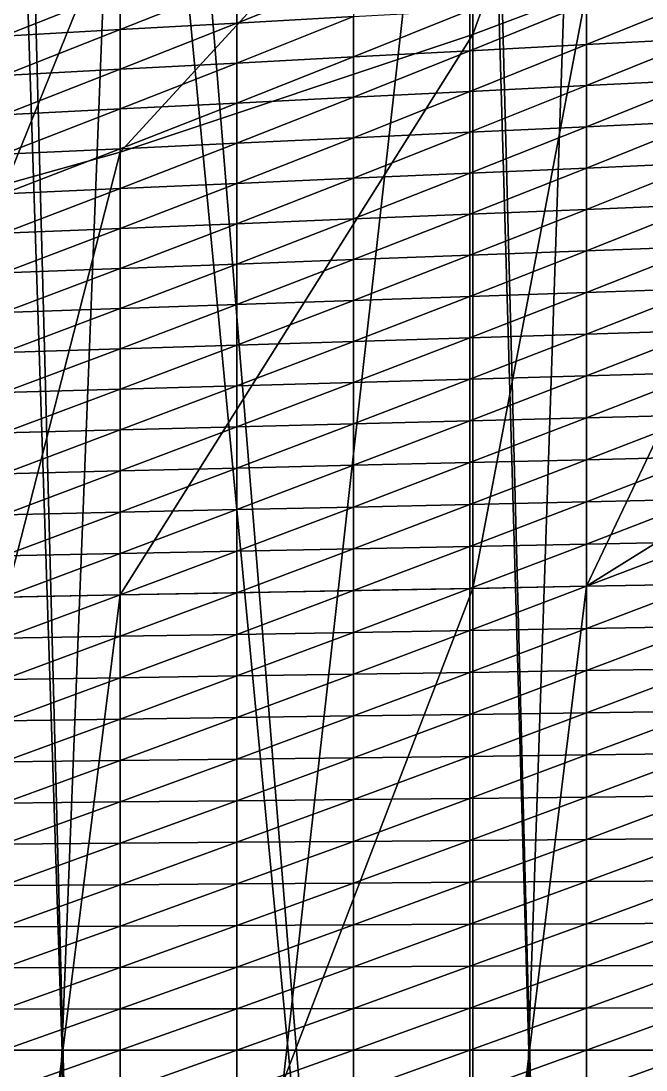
# Model space of a CAD drawing. Header units: metres. Extents: x -3 to 177, y -14 to 14.
# Drawn here: x 30.18 to 33.062, y -0.091 to 4.743 of the extents above; entities that cross this region are included whole.
import ezdxf

# ---------------------------------------------------------------- set-up
doc = ezdxf.new("R2010")
doc.units = ezdxf.units.M
for name, color, linetype, true_color in [('DB_5', 7, 'Continuous', 0x99866a), ('HOLD_5', 7, 'Continuous', 0xdf9582), ('HULL', 7, 'Continuous', 0x528ba5)]:
    doc.layers.add(name, color=color, linetype=linetype, true_color=true_color)

msp = doc.modelspace()

# ---------------------------------------------------------------- linework, layer by layer
at = {"layer": 'DB_5'}
for points in [[(32.7875, 9.2422, 1.75), (34.4169, -10.1087, 1.75), (34.4169, 10.1087, 1.75)], [(32.2637, 8.9679, 1.75), (32.7875, -9.2422, 1.75), (32.7875, 9.2422, 1.75)], [(32.7875, 9.2422, 1.75), (32.7875, -9.2422, 1.75), (34.4169, -10.1087, 1.75)], [(30.6375, 8.157, 1.75), (32.2637, -8.9679, 1.75), (32.2637, 8.9679, 1.75)], [(32.2637, 8.9679, 1.75), (32.2637, -8.9679, 1.75), (32.7875, -9.2422, 1.75)], [(30.1105, 7.9089, 1.75), (30.6375, -8.157, 1.75), (30.6375, 8.157, 1.75)], [(30.6375, 8.157, 1.75), (30.6375, -8.157, 1.75), (32.2637, -8.9679, 1.75)], [(30.1105, 7.9089, 1.75), (30.1105, -7.9089, 1.75), (30.6375, -8.157, 1.75)], [(32.2637, 4.6807, 0.35), (32.2637, 5.9101, 0.7), (32.7875, 6.1326, 0.7)], [(32.2637, 4.6807, 0.35), (32.7875, 6.1326, 0.7), (32.7875, 4.8794, 0.35)], [(30.6375, 4.139, 0.35), (30.6375, 5.2937, 0.7), (32.2637, 5.9101, 0.7)], [(30.6375, 4.139, 0.35), (32.2637, 5.9101, 0.7), (32.2637, 4.6807, 0.35)], [(32.7875, 2.1385), (32.7875, 4.8794, 0.35), (34.4169, 5.5645, 0.35)], [(32.7875, 2.1385), (34.4169, 5.5645, 0.35), (34.4169, 3.1545)], [(30.1105, 3.9919, 0.35), (30.1105, 5.1135, 0.7), (30.6375, 5.2937, 0.7)], [(30.1105, 3.9919, 0.35), (30.6375, 5.2937, 0.7), (30.6375, 4.139, 0.35)], [(32.2637, 2.1287), (32.2637, 4.6807, 0.35), (32.7875, 4.8794, 0.35)], [(32.2637, 2.1287), (32.7875, 4.8794, 0.35), (32.7875, 2.1385)], [(30.6375, 2.0985), (30.6375, 4.139, 0.35), (32.2637, 4.6807, 0.35)], [(30.6375, 2.0985), (32.2637, 4.6807, 0.35), (32.2637, 2.1287)], [(30.1105, 2.0887), (30.1105, 3.9919, 0.35), (30.6375, 4.139, 0.35)], [(30.1105, 2.0887), (30.6375, 4.139, 0.35), (30.6375, 2.0985)], [(32.7875, -2.1385), (32.7875, 2.1385), (34.4169, 3.1545)], [(32.7875, -2.1385), (34.4169, 3.1545), (34.4169, -3.1545)], [(30.6375, -2.0985), (30.6375, 2.0985), (32.2637, 2.1287)], [(30.6375, -2.0985), (32.2637, 2.1287), (32.2637, -2.1287)], [(32.2637, -2.1287), (32.2637, 2.1287), (32.7875, 2.1385)], [(32.2637, -2.1287), (32.7875, 2.1385), (32.7875, -2.1385)], [(30.1105, -2.0887), (30.1105, 2.0887), (30.6375, 2.0985)], [(30.1105, -2.0887), (30.6375, 2.0985), (30.6375, -2.0985)]]:
    msp.add_3dface(points, dxfattribs=at)
at = {"layer": 'HOLD_5'}
for points in [[(30.1105, 9.996, 14.6), (30.1105, -9.996, 14.6), (30.6375, -9.996, 14.6)], [(30.1105, 9.996, 14.6), (30.6375, -9.996, 14.6), (30.6375, 9.996, 14.6)], [(30.6375, 9.996, 14.6), (30.6375, -9.996, 14.6), (32.2637, -9.996, 14.6)], [(30.6375, 9.996, 14.6), (32.2637, -9.996, 14.6), (32.2637, 9.996, 14.6)], [(32.2637, 9.996, 14.6), (32.2637, -9.996, 14.6), (32.7875, -9.996, 14.6)], [(32.2637, 9.996, 14.6), (32.7875, -9.996, 14.6), (32.7875, 9.996, 14.6)], [(32.7875, 9.996, 14.6), (32.7875, -9.996, 14.6), (34.4169, -9.996, 14.6)], [(32.7875, 9.996, 14.6), (34.4169, -9.996, 14.6), (34.4169, 9.996, 14.6)], [(32.7875, -7.9328, 1.75), (32.7875, 7.9328, 1.75), (34.4169, 8.8001, 1.75)], [(32.7875, -7.9328, 1.75), (34.4169, 8.8001, 1.75), (34.4169, -8.8001, 1.75)], [(32.2637, -7.6584, 1.75), (32.2637, 7.6584, 1.75), (32.7875, 7.9328, 1.75)], [(32.2637, -7.6584, 1.75), (32.7875, 7.9328, 1.75), (32.7875, -7.9328, 1.75)], [(30.6375, -6.8471, 1.75), (30.6375, 6.8471, 1.75), (32.2637, 7.6584, 1.75)], [(30.6375, -6.8471, 1.75), (32.2637, 7.6584, 1.75), (32.2637, -7.6584, 1.75)], [(30.1105, -6.599, 1.75), (30.1105, 6.599, 1.75), (30.6375, 6.8471, 1.75)], [(30.1105, -6.599, 1.75), (30.6375, 6.8471, 1.75), (30.6375, -6.8471, 1.75)]]:
    msp.add_3dface(points, dxfattribs=at)
at = {"layer": 'HULL'}
for points in [[(31.175, 4.7338, 0.4694), (31.175, 4.9177, 0.523), (31.7125, 4.949, 0.4764)], [(31.175, 4.7338, 0.4694), (31.7125, 4.949, 0.4764), (31.7125, 4.7637, 0.4249)], [(30.1, 4.6741, 0.5583), (30.1, 4.855, 0.6161), (30.6375, 4.8863, 0.5695)], [(30.1, 4.6741, 0.5583), (30.6375, 4.8863, 0.5695), (30.6375, 4.704, 0.5138)], [(30.6375, 4.704, 0.5138), (30.6375, 4.8863, 0.5695), (31.175, 4.9177, 0.523)], [(30.6375, 4.704, 0.5138), (31.175, 4.9177, 0.523), (31.175, 4.7338, 0.4694)], [(32.7875, 4.6348, 0.2898), (32.7875, 4.8234, 0.3359), (33.325, 4.8533, 0.2915)], [(32.7875, 4.6348, 0.2898), (33.325, 4.8533, 0.2915), (33.325, 4.6632, 0.2474)], [(31.7125, 4.5781, 0.3745), (31.7125, 4.7637, 0.4249), (32.25, 4.7936, 0.3804)], [(31.7125, 4.5781, 0.3745), (32.25, 4.7936, 0.3804), (32.25, 4.6064, 0.3321)], [(32.25, 4.6064, 0.3321), (32.25, 4.7936, 0.3804), (32.7875, 4.8234, 0.3359)], [(32.25, 4.6064, 0.3321), (32.7875, 4.8234, 0.3359), (32.7875, 4.6348, 0.2898)], [(31.175, 4.5497, 0.4169), (31.175, 4.7338, 0.4694), (31.7125, 4.7637, 0.4249)], [(31.175, 4.5497, 0.4169), (31.7125, 4.7637, 0.4249), (31.7125, 4.5781, 0.3745)], [(30.1, 4.4929, 0.5016), (30.1, 4.6741, 0.5583), (30.6375, 4.704, 0.5138)], [(30.1, 4.4929, 0.5016), (30.6375, 4.704, 0.5138), (30.6375, 4.5213, 0.4592)], [(30.6375, 4.5213, 0.4592), (30.6375, 4.704, 0.5138), (31.175, 4.7338, 0.4694)], [(30.6375, 4.5213, 0.4592), (31.175, 4.7338, 0.4694), (31.175, 4.5497, 0.4169)], [(32.7875, 4.4455, 0.2469), (32.7875, 4.6348, 0.2898), (33.325, 4.6632, 0.2474)], [(32.7875, 4.4455, 0.2469), (33.325, 4.6632, 0.2474), (33.325, 4.4724, 0.207)], [(31.7125, 4.3918, 0.3266), (31.7125, 4.5781, 0.3745), (32.25, 4.6064, 0.3321)], [(31.7125, 4.3918, 0.3266), (32.25, 4.6064, 0.3321), (32.25, 4.4187, 0.2868)], [(32.25, 4.4187, 0.2868), (32.25, 4.6064, 0.3321), (32.7875, 4.6348, 0.2898)], [(32.25, 4.4187, 0.2868), (32.7875, 4.6348, 0.2898), (32.7875, 4.4455, 0.2469)], [(30.6375, 4.3381, 0.4064), (30.6375, 4.5213, 0.4592), (31.175, 4.5497, 0.4169)], [(30.6375, 4.3381, 0.4064), (31.175, 4.5497, 0.4169), (31.175, 4.365, 0.3665)], [(31.175, 4.365, 0.3665), (31.175, 4.5497, 0.4169), (31.7125, 4.5781, 0.3745)], [(31.175, 4.365, 0.3665), (31.7125, 4.5781, 0.3745), (31.7125, 4.3918, 0.3266)], [(30.1, 4.3113, 0.4463), (30.1, 4.4929, 0.5016), (30.6375, 4.5213, 0.4592)], [(30.1, 4.3113, 0.4463), (30.6375, 4.5213, 0.4592), (30.6375, 4.3381, 0.4064)], [(32.7875, 4.2559, 0.2053), (32.7875, 4.4455, 0.2469), (33.325, 4.4724, 0.207)], [(32.7875, 4.2559, 0.2053), (33.325, 4.4724, 0.207), (33.325, 4.2812, 0.168)], [(31.7125, 4.2054, 0.2798), (31.7125, 4.3918, 0.3266), (32.25, 4.4187, 0.2868)], [(31.7125, 4.2054, 0.2798), (32.25, 4.4187, 0.2868), (32.25, 4.2307, 0.2425)], [(32.25, 4.2307, 0.2425), (32.25, 4.4187, 0.2868), (32.7875, 4.4455, 0.2469)], [(32.25, 4.2307, 0.2425), (32.7875, 4.4455, 0.2469), (32.7875, 4.2559, 0.2053)], [(30.6375, 4.1548, 0.3544), (30.6375, 4.3381, 0.4064), (31.175, 4.365, 0.3665)], [(30.6375, 4.1548, 0.3544), (31.175, 4.365, 0.3665), (31.175, 4.1801, 0.3171)], [(31.175, 4.1801, 0.3171), (31.175, 4.365, 0.3665), (31.7125, 4.3918, 0.3266)], [(31.175, 4.1801, 0.3171), (31.7125, 4.3918, 0.3266), (31.7125, 4.2054, 0.2798)], [(30.1, 4.1295, 0.3916), (30.1, 4.3113, 0.4463), (30.6375, 4.3381, 0.4064)], [(30.1, 4.1295, 0.3916), (30.6375, 4.3381, 0.4064), (30.6375, 4.1548, 0.3544)], [(32.25, 4.0421, 0.2013), (32.25, 4.2307, 0.2425), (32.7875, 4.2559, 0.2053)], [(32.25, 4.0421, 0.2013), (32.7875, 4.2559, 0.2053), (32.7875, 4.0658, 0.1672)], [(32.7875, 4.0658, 0.1672), (32.7875, 4.2559, 0.2053), (33.325, 4.2812, 0.168)], [(32.7875, 4.0658, 0.1672), (33.325, 4.2812, 0.168), (33.325, 4.0895, 0.1331)], [(31.7125, 4.0184, 0.2354), (31.7125, 4.2054, 0.2798), (32.25, 4.2307, 0.2425)], [(31.7125, 4.0184, 0.2354), (32.25, 4.2307, 0.2425), (32.25, 4.0421, 0.2013)], [(30.6375, 3.9711, 0.3035), (30.6375, 4.1548, 0.3544), (31.175, 4.1801, 0.3171)], [(30.6375, 3.9711, 0.3035), (31.175, 4.1801, 0.3171), (31.175, 3.9948, 0.2694)], [(31.175, 3.9948, 0.2694), (31.175, 4.1801, 0.3171), (31.7125, 4.2054, 0.2798)], [(31.175, 3.9948, 0.2694), (31.7125, 4.2054, 0.2798), (31.7125, 4.0184, 0.2354)], [(30.1, 3.9474, 0.3376), (30.1, 4.1295, 0.3916), (30.6375, 4.1548, 0.3544)], [(30.1, 3.9474, 0.3376), (30.6375, 4.1548, 0.3544), (30.6375, 3.9711, 0.3035)], [(32.25, 3.8532, 0.1626), (32.25, 4.0421, 0.2013), (32.7875, 4.0658, 0.1672)], [(32.25, 3.8532, 0.1626), (32.7875, 4.0658, 0.1672), (32.7875, 3.8752, 0.1322)], [(32.7875, 3.8752, 0.1322), (32.7875, 4.0658, 0.1672), (33.325, 4.0895, 0.1331)], [(32.7875, 3.8752, 0.1322), (33.325, 4.0895, 0.1331), (33.325, 3.8972, 0.1017)], [(31.175, 3.8092, 0.2234), (31.175, 3.9948, 0.2694), (31.7125, 4.0184, 0.2354)], [(31.175, 3.8092, 0.2234), (31.7125, 4.0184, 0.2354), (31.7125, 3.8312, 0.193)], [(31.7125, 3.8312, 0.193), (31.7125, 4.0184, 0.2354), (32.25, 4.0421, 0.2013)], [(31.7125, 3.8312, 0.193), (32.25, 4.0421, 0.2013), (32.25, 3.8532, 0.1626)], [(30.1, 3.7652, 0.2842), (30.1, 3.9474, 0.3376), (30.6375, 3.9711, 0.3035)], [(30.1, 3.7652, 0.2842), (30.6375, 3.9711, 0.3035), (30.6375, 3.7872, 0.2538)], [(30.6375, 3.7872, 0.2538), (30.6375, 3.9711, 0.3035), (31.175, 3.9948, 0.2694)], [(30.6375, 3.7872, 0.2538), (31.175, 3.9948, 0.2694), (31.175, 3.8092, 0.2234)], [(32.25, 3.664, 0.126), (32.25, 3.8532, 0.1626), (32.7875, 3.8752, 0.1322)], [(32.25, 3.664, 0.126), (32.7875, 3.8752, 0.1322), (32.7875, 3.6842, 0.0997)], [(32.7875, 3.6842, 0.0997), (32.7875, 3.8752, 0.1322), (33.325, 3.8972, 0.1017)], [(32.7875, 3.6842, 0.0997), (33.325, 3.8972, 0.1017), (33.325, 3.7045, 0.0733)], [(31.175, 3.6234, 0.1787), (31.175, 3.8092, 0.2234), (31.7125, 3.8312, 0.193)], [(31.175, 3.6234, 0.1787), (31.7125, 3.8312, 0.193), (31.7125, 3.6437, 0.1524)], [(31.7125, 3.6437, 0.1524), (31.7125, 3.8312, 0.193), (32.25, 3.8532, 0.1626)], [(31.7125, 3.6437, 0.1524), (32.25, 3.8532, 0.1626), (32.25, 3.664, 0.126)], [(30.1, 3.5829, 0.2314), (30.1, 3.7652, 0.2842), (30.6375, 3.7872, 0.2538)], [(30.1, 3.5829, 0.2314), (30.6375, 3.7872, 0.2538), (30.6375, 3.6031, 0.2051)], [(30.6375, 3.6031, 0.2051), (30.6375, 3.7872, 0.2538), (31.175, 3.8092, 0.2234)], [(30.6375, 3.6031, 0.2051), (31.175, 3.8092, 0.2234), (31.175, 3.6234, 0.1787)], [(32.25, 3.4742, 0.095), (32.25, 3.664, 0.126), (32.7875, 3.6842, 0.0997)], [(32.25, 3.4742, 0.095), (32.7875, 3.6842, 0.0997), (32.7875, 3.4927, 0.0738)], [(32.7875, 3.4927, 0.0738), (32.7875, 3.6842, 0.0997), (33.325, 3.7045, 0.0733)], [(32.7875, 3.4927, 0.0738), (33.325, 3.7045, 0.0733), (33.325, 3.5112, 0.0526)], [(31.175, 3.4372, 0.1373), (31.175, 3.6234, 0.1787), (31.7125, 3.6437, 0.1524)], [(31.175, 3.4372, 0.1373), (31.7125, 3.6437, 0.1524), (31.7125, 3.4557, 0.1162)], [(31.7125, 3.4557, 0.1162), (31.7125, 3.6437, 0.1524), (32.25, 3.664, 0.126)], [(31.7125, 3.4557, 0.1162), (32.25, 3.664, 0.126), (32.25, 3.4742, 0.095)], [(30.1, 3.4002, 0.1797), (30.1, 3.5829, 0.2314), (30.6375, 3.6031, 0.2051)], [(30.1, 3.4002, 0.1797), (30.6375, 3.6031, 0.2051), (30.6375, 3.4187, 0.1585)], [(30.6375, 3.4187, 0.1585), (30.6375, 3.6031, 0.2051), (31.175, 3.6234, 0.1787)], [(30.6375, 3.4187, 0.1585), (31.175, 3.6234, 0.1787), (31.175, 3.4372, 0.1373)], [(32.25, 3.2837, 0.0674), (32.25, 3.4742, 0.095), (32.7875, 3.4927, 0.0738)], [(32.25, 3.2837, 0.0674), (32.7875, 3.4927, 0.0738), (32.7875, 3.3006, 0.051)], [(32.7875, 3.3006, 0.051), (32.7875, 3.4927, 0.0738), (33.325, 3.5112, 0.0526)], [(32.7875, 3.3006, 0.051), (33.325, 3.5112, 0.0526), (33.325, 3.3175, 0.0346)], [(30.6375, 3.233, 0.1167), (30.6375, 3.4187, 0.1585), (31.175, 3.4372, 0.1373)], [(30.6375, 3.233, 0.1167), (31.175, 3.4372, 0.1373), (31.175, 3.2499, 0.1002)], [(31.175, 3.2499, 0.1002), (31.175, 3.4372, 0.1373), (31.7125, 3.4557, 0.1162)], [(31.175, 3.2499, 0.1002), (31.7125, 3.4557, 0.1162), (31.7125, 3.2668, 0.0838)], [(31.7125, 3.2668, 0.0838), (31.7125, 3.4557, 0.1162), (32.25, 3.4742, 0.095)], [(31.7125, 3.2668, 0.0838), (32.25, 3.4742, 0.095), (32.25, 3.2837, 0.0674)], [(30.1, 3.2162, 0.1331), (30.1, 3.4002, 0.1797), (30.6375, 3.4187, 0.1585)], [(30.1, 3.2162, 0.1331), (30.6375, 3.4187, 0.1585), (30.6375, 3.233, 0.1167)], [(32.25, 3.0929, 0.0443), (32.25, 3.2837, 0.0674), (32.7875, 3.3006, 0.051)], [(32.25, 3.0929, 0.0443), (32.7875, 3.3006, 0.051), (32.7875, 3.1082, 0.0333)], [(32.7875, 3.1082, 0.0333), (32.7875, 3.3006, 0.051), (33.325, 3.3175, 0.0346)], [(32.7875, 3.1082, 0.0333), (33.325, 3.3175, 0.0346), (33.325, 3.1235, 0.0222)], [(30.6375, 3.0469, 0.0776), (30.6375, 3.233, 0.1167), (31.175, 3.2499, 0.1002)], [(30.6375, 3.0469, 0.0776), (31.175, 3.2499, 0.1002), (31.175, 3.0622, 0.0665)], [(31.175, 3.0622, 0.0665), (31.175, 3.2499, 0.1002), (31.7125, 3.2668, 0.0838)], [(31.175, 3.0622, 0.0665), (31.7125, 3.2668, 0.0838), (31.7125, 3.0776, 0.0554)], [(31.7125, 3.0776, 0.0554), (31.7125, 3.2668, 0.0838), (32.25, 3.2837, 0.0674)], [(31.7125, 3.0776, 0.0554), (32.25, 3.2837, 0.0674), (32.25, 3.0929, 0.0443)], [(30.1, 3.0316, 0.0887), (30.1, 3.2162, 0.1331), (30.6375, 3.233, 0.1167)], [(30.1, 3.0316, 0.0887), (30.6375, 3.233, 0.1167), (30.6375, 3.0469, 0.0776)], [(32.25, 2.9011, 0.0265), (32.25, 3.0929, 0.0443), (32.7875, 3.1082, 0.0333)], [(32.25, 2.9011, 0.0265), (32.7875, 3.1082, 0.0333), (32.7875, 2.9151, 0.0199)], [(32.7875, 2.9151, 0.0199), (32.7875, 3.1082, 0.0333), (33.325, 3.1235, 0.0222)], [(32.7875, 2.9151, 0.0199), (33.325, 3.1235, 0.0222), (33.325, 2.9291, 0.0133)], [(30.1, 2.8451, 0.053), (30.1, 3.0316, 0.0887), (30.6375, 3.0469, 0.0776)], [(30.1, 2.8451, 0.053), (30.6375, 3.0469, 0.0776), (30.6375, 2.8591, 0.0464)], [(30.6375, 2.8591, 0.0464), (30.6375, 3.0469, 0.0776), (31.175, 3.0622, 0.0665)], [(30.6375, 2.8591, 0.0464), (31.175, 3.0622, 0.0665), (31.175, 2.8731, 0.0398)], [(31.175, 2.8731, 0.0398), (31.175, 3.0622, 0.0665), (31.7125, 3.0776, 0.0554)], [(31.175, 2.8731, 0.0398), (31.7125, 3.0776, 0.0554), (31.7125, 2.8871, 0.0332)], [(31.7125, 2.8871, 0.0332), (31.7125, 3.0776, 0.0554), (32.25, 3.0929, 0.0443)], [(31.7125, 2.8871, 0.0332), (32.25, 3.0929, 0.0443), (32.25, 2.9011, 0.0265)], [(31.7125, 2.6957, 0.0161), (31.7125, 2.8871, 0.0332), (32.25, 2.9011, 0.0265)], [(31.7125, 2.6957, 0.0161), (32.25, 2.9011, 0.0265), (32.25, 2.7086, 0.0129)], [(32.25, 2.7086, 0.0129), (32.25, 2.9011, 0.0265), (32.7875, 2.9151, 0.0199)], [(32.25, 2.7086, 0.0129), (32.7875, 2.9151, 0.0199), (32.7875, 2.7214, 0.0097)], [(32.7875, 2.7214, 0.0097), (32.7875, 2.9151, 0.0199), (33.325, 2.9291, 0.0133)], [(32.7875, 2.7214, 0.0097), (33.325, 2.9291, 0.0133), (33.325, 2.7342, 0.0064)], [(30.1, 2.6572, 0.0258), (30.1, 2.8451, 0.053), (30.6375, 2.8591, 0.0464)], [(30.1, 2.6572, 0.0258), (30.6375, 2.8591, 0.0464), (30.6375, 2.6701, 0.0226)], [(30.6375, 2.6701, 0.0226), (30.6375, 2.8591, 0.0464), (31.175, 2.8731, 0.0398)], [(30.6375, 2.6701, 0.0226), (31.175, 2.8731, 0.0398), (31.175, 2.6829, 0.0193)], [(31.175, 2.6829, 0.0193), (31.175, 2.8731, 0.0398), (31.7125, 2.8871, 0.0332)], [(31.175, 2.6829, 0.0193), (31.7125, 2.8871, 0.0332), (31.7125, 2.6957, 0.0161)], [(31.7125, 2.5034, 0.0085), (31.7125, 2.6957, 0.0161), (32.25, 2.7086, 0.0129)], [(31.7125, 2.5034, 0.0085), (32.25, 2.7086, 0.0129), (32.25, 2.5153, 0.0068)], [(32.25, 2.5153, 0.0068), (32.25, 2.7086, 0.0129), (32.7875, 2.7214, 0.0097)], [(32.25, 2.5153, 0.0068), (32.7875, 2.7214, 0.0097), (32.7875, 2.5272, 0.0051)], [(32.7875, 2.5272, 0.0051), (32.7875, 2.7214, 0.0097), (33.325, 2.7342, 0.0064)], [(32.7875, 2.5272, 0.0051), (33.325, 2.7342, 0.0064), (33.325, 2.539, 0.0034)], [(30.1, 2.4678, 0.0135), (30.1, 2.6572, 0.0258), (30.6375, 2.6701, 0.0226)], [(30.1, 2.4678, 0.0135), (30.6375, 2.6701, 0.0226), (30.6375, 2.4797, 0.0118)], [(30.6375, 2.4797, 0.0118), (30.6375, 2.6701, 0.0226), (31.175, 2.6829, 0.0193)], [(30.6375, 2.4797, 0.0118), (31.175, 2.6829, 0.0193), (31.175, 2.4915, 0.0101)], [(31.175, 2.4915, 0.0101), (31.175, 2.6829, 0.0193), (31.7125, 2.6957, 0.0161)], [(31.175, 2.4915, 0.0101), (31.7125, 2.6957, 0.0161), (31.7125, 2.5034, 0.0085)], [(31.7125, 2.311, 0.0015), (31.7125, 2.5034, 0.0085), (32.25, 2.5153, 0.0068)], [(31.7125, 2.311, 0.0015), (32.25, 2.5153, 0.0068), (32.25, 2.322, 0.0012)], [(32.25, 2.322, 0.0012), (32.25, 2.5153, 0.0068), (32.7875, 2.5272, 0.0051)], [(32.25, 2.322, 0.0012), (32.7875, 2.5272, 0.0051), (32.7875, 2.3329, 0.0009)], [(32.7875, 2.3329, 0.0009), (32.7875, 2.5272, 0.0051), (33.325, 2.539, 0.0034)], [(32.7875, 2.3329, 0.0009), (33.325, 2.539, 0.0034), (33.325, 2.3438, 0.0006)], [(30.1, 2.2783, 0.0023), (30.1, 2.4678, 0.0135), (30.6375, 2.4797, 0.0118)], [(30.1, 2.2783, 0.0023), (30.6375, 2.4797, 0.0118), (30.6375, 2.2892, 0.002)], [(30.6375, 2.2892, 0.002), (30.6375, 2.4797, 0.0118), (31.175, 2.4915, 0.0101)], [(30.6375, 2.2892, 0.002), (31.175, 2.4915, 0.0101), (31.175, 2.3001, 0.0018)], [(31.175, 2.3001, 0.0018), (31.175, 2.4915, 0.0101), (31.7125, 2.5034, 0.0085)], [(31.175, 2.3001, 0.0018), (31.7125, 2.5034, 0.0085), (31.7125, 2.311, 0.0015)], [(31.7125, 2.1185), (31.7125, 2.311, 0.0015), (32.25, 2.322, 0.0012)], [(31.7125, 2.1185), (32.25, 2.322, 0.0012), (32.25, 2.1285)], [(32.25, 2.1285), (32.25, 2.322, 0.0012), (32.7875, 2.3329, 0.0009)], [(32.25, 2.1285), (32.7875, 2.3329, 0.0009), (32.7875, 2.1385)], [(32.7875, 2.1385), (32.7875, 2.3329, 0.0009), (33.325, 2.3438, 0.0006)], [(32.7875, 2.1385), (33.325, 2.3438, 0.0006), (33.325, 2.1485)], [(30.1, 2.0885), (30.1, 2.2783, 0.0023), (30.6375, 2.2892, 0.002)], [(30.1, 2.0885), (30.6375, 2.2892, 0.002), (30.6375, 2.0985)], [(30.6375, 2.0985), (30.6375, 2.2892, 0.002), (31.175, 2.3001, 0.0018)], [(30.6375, 2.0985), (31.175, 2.3001, 0.0018), (31.175, 2.1085)], [(31.175, 2.1085), (31.175, 2.3001, 0.0018), (31.7125, 2.311, 0.0015)], [(31.175, 2.1085), (31.7125, 2.311, 0.0015), (31.7125, 2.1185)], [(31.7125, 1.9259), (31.7125, 2.1185), (32.25, 2.1285)], [(31.7125, 1.9259), (32.25, 2.1285), (32.25, 1.935)], [(32.25, 1.935), (32.25, 2.1285), (32.7875, 2.1385)], [(32.25, 1.935), (32.7875, 2.1385), (32.7875, 1.9441)], [(32.7875, 1.9441), (32.7875, 2.1385), (33.325, 2.1485)], [(32.7875, 1.9441), (33.325, 2.1485), (33.325, 1.9532)], [(30.1, 1.8986), (30.1, 2.0885), (30.6375, 2.0985)], [(30.1, 1.8986), (30.6375, 2.0985), (30.6375, 1.9077)], [(30.6375, 1.9077), (30.6375, 2.0985), (31.175, 2.1085)], [(30.6375, 1.9077), (31.175, 2.1085), (31.175, 1.9168)], [(31.175, 1.9168), (31.175, 2.1085), (31.7125, 2.1185)], [(31.175, 1.9168), (31.7125, 2.1185), (31.7125, 1.9259)], [(31.7125, 1.7333), (31.7125, 1.9259), (32.25, 1.935)], [(31.7125, 1.7333), (32.25, 1.935), (32.25, 1.7415)], [(32.25, 1.7415), (32.25, 1.935), (32.7875, 1.9441)], [(32.25, 1.7415), (32.7875, 1.9441), (32.7875, 1.7497)], [(32.7875, 1.7497), (32.7875, 1.9441), (33.325, 1.9532)], [(32.7875, 1.7497), (33.325, 1.9532), (33.325, 1.7579)], [(30.1, 1.7087), (30.1, 1.8986), (30.6375, 1.9077)], [(30.1, 1.7087), (30.6375, 1.9077), (30.6375, 1.7169)], [(30.6375, 1.7169), (30.6375, 1.9077), (31.175, 1.9168)], [(30.6375, 1.7169), (31.175, 1.9168), (31.175, 1.7251)], [(31.175, 1.7251), (31.175, 1.9168), (31.7125, 1.9259)], [(31.175, 1.7251), (31.7125, 1.9259), (31.7125, 1.7333)], [(31.7125, 1.5407), (31.7125, 1.7333), (32.25, 1.7415)], [(31.7125, 1.5407), (32.25, 1.7415), (32.25, 1.548)], [(32.25, 1.548), (32.25, 1.7415), (32.7875, 1.7497)], [(32.25, 1.548), (32.7875, 1.7497), (32.7875, 1.5553)], [(32.7875, 1.5553), (32.7875, 1.7497), (33.325, 1.7579)], [(32.7875, 1.5553), (33.325, 1.7579), (33.325, 1.5625)], [(30.1, 1.5189), (30.1, 1.7087), (30.6375, 1.7169)], [(30.1, 1.5189), (30.6375, 1.7169), (30.6375, 1.5262)], [(30.6375, 1.5262), (30.6375, 1.7169), (31.175, 1.7251)], [(30.6375, 1.5262), (31.175, 1.7251), (31.175, 1.5334)], [(31.175, 1.5334), (31.175, 1.7251), (31.7125, 1.7333)], [(31.175, 1.5334), (31.7125, 1.7333), (31.7125, 1.5407)], [(31.7125, 1.3481), (31.7125, 1.5407), (32.25, 1.548)], [(31.7125, 1.3481), (32.25, 1.548), (32.25, 1.3545)], [(32.25, 1.3545), (32.25, 1.548), (32.7875, 1.5553)], [(32.25, 1.3545), (32.7875, 1.5553), (32.7875, 1.3609)], [(32.7875, 1.3609), (32.7875, 1.5553), (33.325, 1.5625)], [(32.7875, 1.3609), (33.325, 1.5625), (33.325, 1.3672)], [(30.1, 1.329), (30.1, 1.5189), (30.6375, 1.5262)], [(30.1, 1.329), (30.6375, 1.5262), (30.6375, 1.3354)], [(30.6375, 1.3354), (30.6375, 1.5262), (31.175, 1.5334)], [(30.6375, 1.3354), (31.175, 1.5334), (31.175, 1.3418)], [(31.175, 1.3418), (31.175, 1.5334), (31.7125, 1.5407)], [(31.175, 1.3418), (31.7125, 1.5407), (31.7125, 1.3481)], [(31.7125, 1.1555), (31.7125, 1.3481), (32.25, 1.3545)], [(31.7125, 1.1555), (32.25, 1.3545), (32.25, 1.161)], [(32.25, 1.161), (32.25, 1.3545), (32.7875, 1.3609)], [(32.25, 1.161), (32.7875, 1.3609), (32.7875, 1.1664)], [(32.7875, 1.1664), (32.7875, 1.3609), (33.325, 1.3672)], [(32.7875, 1.1664), (33.325, 1.3672), (33.325, 1.1719)], [(30.1, 1.1392), (30.1, 1.329), (30.6375, 1.3354)], [(30.1, 1.1392), (30.6375, 1.3354), (30.6375, 1.1446)], [(30.6375, 1.1446), (30.6375, 1.3354), (31.175, 1.3418)], [(30.6375, 1.1446), (31.175, 1.3418), (31.175, 1.1501)], [(31.175, 1.1501), (31.175, 1.3418), (31.7125, 1.3481)], [(31.175, 1.1501), (31.7125, 1.3481), (31.7125, 1.1555)], [(31.7125, 0.9629), (31.7125, 1.1555), (32.25, 1.161)], [(31.7125, 0.9629), (32.25, 1.161), (32.25, 0.9675)], [(32.25, 0.9675), (32.25, 1.161), (32.7875, 1.1664)], [(32.25, 0.9675), (32.7875, 1.1664), (32.7875, 0.972)], [(32.7875, 0.972), (32.7875, 1.1664), (33.325, 1.1719)], [(32.7875, 0.972), (33.325, 1.1719), (33.325, 0.9766)], [(30.1, 0.9493), (30.1, 1.1392), (30.6375, 1.1446)], [(30.1, 0.9493), (30.6375, 1.1446), (30.6375, 0.9539)], [(30.6375, 0.9539), (30.6375, 1.1446), (31.175, 1.1501)], [(30.6375, 0.9539), (31.175, 1.1501), (31.175, 0.9584)], [(31.175, 0.9584), (31.175, 1.1501), (31.7125, 1.1555)], [(31.175, 0.9584), (31.7125, 1.1555), (31.7125, 0.9629)], [(31.7125, 0.7704), (31.7125, 0.9629), (32.25, 0.9675)], [(31.7125, 0.7704), (32.25, 0.9675), (32.25, 0.774)], [(32.25, 0.774), (32.25, 0.9675), (32.7875, 0.972)], [(32.25, 0.774), (32.7875, 0.972), (32.7875, 0.7776)], [(32.7875, 0.7776), (32.7875, 0.972), (33.325, 0.9766)], [(32.7875, 0.7776), (33.325, 0.9766), (33.325, 0.7813)], [(30.1, 0.7594), (30.1, 0.9493), (30.6375, 0.9539)], [(30.1, 0.7594), (30.6375, 0.9539), (30.6375, 0.7631)], [(30.6375, 0.7631), (30.6375, 0.9539), (31.175, 0.9584)], [(30.6375, 0.7631), (31.175, 0.9584), (31.175, 0.7667)], [(31.175, 0.7667), (31.175, 0.9584), (31.7125, 0.9629)], [(31.175, 0.7667), (31.7125, 0.9629), (31.7125, 0.7704)], [(31.7125, 0.5778), (31.7125, 0.7704), (32.25, 0.774)], [(31.7125, 0.5778), (32.25, 0.774), (32.25, 0.5805)], [(32.25, 0.5805), (32.25, 0.774), (32.7875, 0.7776)], [(32.25, 0.5805), (32.7875, 0.7776), (32.7875, 0.5832)], [(32.7875, 0.5832), (32.7875, 0.7776), (33.325, 0.7813)], [(32.7875, 0.5832), (33.325, 0.7813), (33.325, 0.586)], [(30.1, 0.5696), (30.1, 0.7594), (30.6375, 0.7631)], [(30.1, 0.5696), (30.6375, 0.7631), (30.6375, 0.5723)], [(30.6375, 0.5723), (30.6375, 0.7631), (31.175, 0.7667)], [(30.6375, 0.5723), (31.175, 0.7667), (31.175, 0.575)], [(31.175, 0.575), (31.175, 0.7667), (31.7125, 0.7704)], [(31.175, 0.575), (31.7125, 0.7704), (31.7125, 0.5778)], [(31.7125, 0.3852), (31.7125, 0.5778), (32.25, 0.5805)], [(31.7125, 0.3852), (32.25, 0.5805), (32.25, 0.387)], [(32.25, 0.387), (32.25, 0.5805), (32.7875, 0.5832)], [(32.25, 0.387), (32.7875, 0.5832), (32.7875, 0.3888)], [(32.7875, 0.3888), (32.7875, 0.5832), (33.325, 0.586)], [(32.7875, 0.3888), (33.325, 0.586), (33.325, 0.3906)], [(30.1, 0.3797), (30.1, 0.5696), (30.6375, 0.5723)], [(30.1, 0.3797), (30.6375, 0.5723), (30.6375, 0.3815)], [(30.6375, 0.3815), (30.6375, 0.5723), (31.175, 0.575)], [(30.6375, 0.3815), (31.175, 0.575), (31.175, 0.3834)], [(31.175, 0.3834), (31.175, 0.575), (31.7125, 0.5778)], [(31.175, 0.3834), (31.7125, 0.5778), (31.7125, 0.3852)], [(31.7125, 0.1926), (31.7125, 0.3852), (32.25, 0.387)], [(31.7125, 0.1926), (32.25, 0.387), (32.25, 0.1935)], [(32.25, 0.1935), (32.25, 0.387), (32.7875, 0.3888)], [(32.25, 0.1935), (32.7875, 0.3888), (32.7875, 0.1944)], [(32.7875, 0.1944), (32.7875, 0.3888), (33.325, 0.3906)], [(32.7875, 0.1944), (33.325, 0.3906), (33.325, 0.1953)], [(30.1, 0.1899), (30.1, 0.3797), (30.6375, 0.3815)], [(30.1, 0.1899), (30.6375, 0.3815), (30.6375, 0.1908)], [(30.6375, 0.1908), (30.6375, 0.3815), (31.175, 0.3834)], [(30.6375, 0.1908), (31.175, 0.3834), (31.175, 0.1917)], [(31.175, 0.1917), (31.175, 0.3834), (31.7125, 0.3852)], [(31.175, 0.1917), (31.7125, 0.3852), (31.7125, 0.1926)], [(31.7125, 0), (31.7125, 0.1926), (32.25, 0.1935)], [(31.7125, 0), (32.25, 0.1935), (32.25, 0)], [(32.25, 0), (32.25, 0.1935), (32.7875, 0.1944)], [(32.25, 0), (32.7875, 0.1944), (32.7875, 0)], [(32.7875, 0), (32.7875, 0.1944), (33.325, 0.1953)], [(32.7875, 0), (33.325, 0.1953), (33.325, 0)], [(30.1, 0), (30.1, 0.1899), (30.6375, 0.1908)], [(30.1, 0), (30.6375, 0.1908), (30.6375, 0)], [(30.6375, 0), (30.6375, 0.1908), (31.175, 0.1917)], [(30.6375, 0), (31.175, 0.1917), (31.175, 0)], [(31.175, 0), (31.175, 0.1917), (31.7125, 0.1926)], [(31.175, 0), (31.7125, 0.1926), (31.7125, 0)], [(30.1, -0.1899), (30.1, 0), (30.6375, 0)], [(30.1, -0.1899), (30.6375, 0), (30.6375, -0.1908)], [(30.6375, -0.1908), (30.6375, 0), (31.175, 0)], [(30.6375, -0.1908), (31.175, 0), (31.175, -0.1917)], [(31.175, -0.1917), (31.175, 0), (31.7125, 0)], [(31.175, -0.1917), (31.7125, 0), (31.7125, -0.1926)], [(31.7125, -0.1926), (31.7125, 0), (32.25, 0)], [(31.7125, -0.1926), (32.25, 0), (32.25, -0.1935)], [(32.25, -0.1935), (32.25, 0), (32.7875, 0)], [(32.25, -0.1935), (32.7875, 0), (32.7875, -0.1944)], [(32.7875, -0.1944), (32.7875, 0), (33.325, 0)], [(32.7875, -0.1944), (33.325, 0), (33.325, -0.1953)]]:
    msp.add_3dface(points, dxfattribs=at)

doc.saveas('drawing.dxf')
